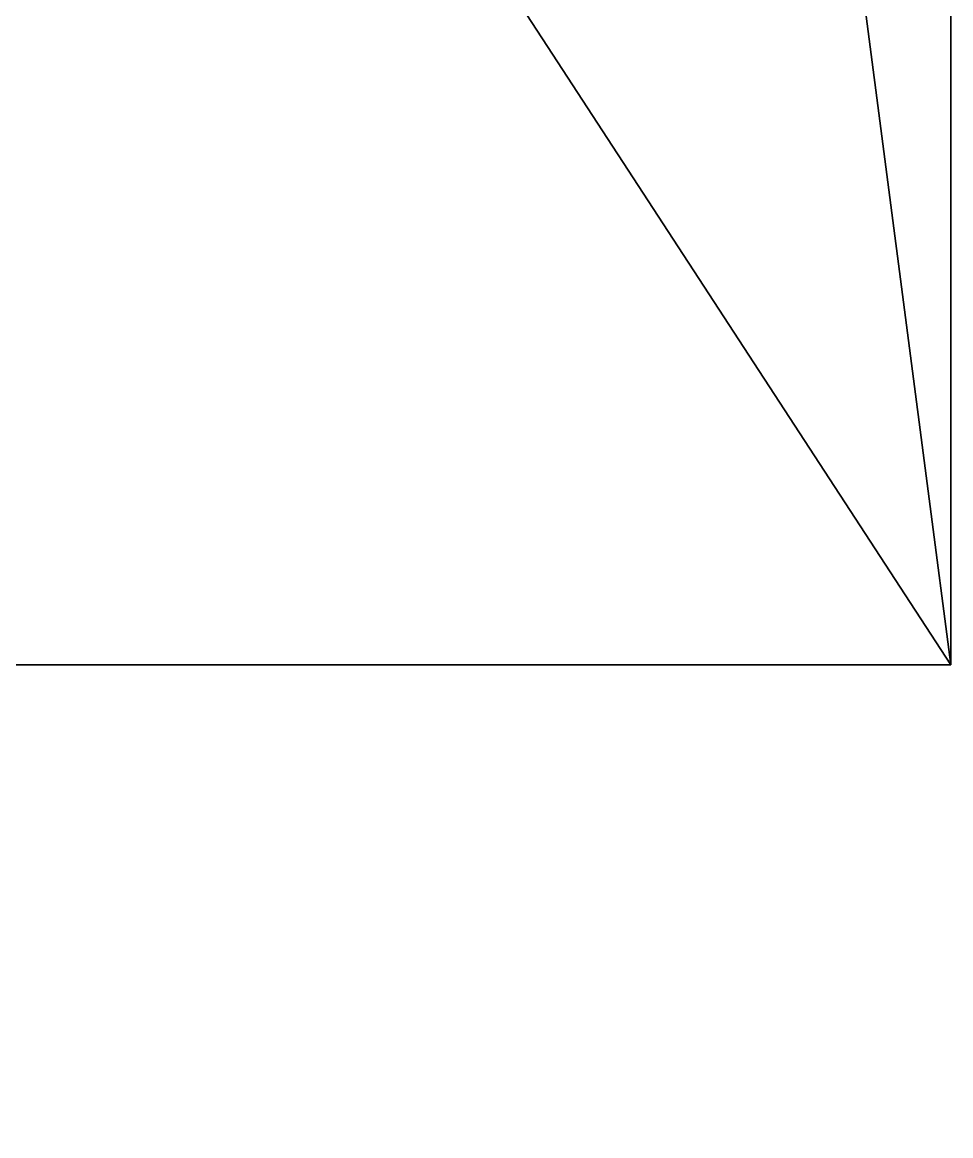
# Model space of a CAD drawing. Extents: x -57 to 38, y -43 to 121.
# Drawn here: x 9.3 to 19.15, y 86.52 to 98.35 of the extents above; entities that cross this region are included whole.
import ezdxf

# ---------------------------------------------------------------- set-up
doc = ezdxf.new("R2010")
doc.units = 0
doc.header["$LTSCALE"] = 25.4
doc.layers.get('0').update_dxf_attribs({"color": 13, "linetype": 'CONTINUOUS'})

msp = doc.modelspace()

# ---------------------------------------------------------------- linework, layer by layer
at = {"color": 0}
for p, q in [((19.153, 110.525, -10.5), (19.153, 91.525, -10.5)), ((19.153, 110.525, -22), (19.153, 91.525, -22)), ((19.153, 110.525, -22), (19.153, 91.525, -22)), ((19.153, 110.525, -10.5), (19.153, 91.525, -10.5)), ((19.153, 91.525, -10.5), (4.153, 91.525, -10.5)), ((4.153, 91.525, -22), (19.153, 91.525, -22)), ((19.153, 91.525, -10.5), (4.153, 91.525, -10.5)), ((4.153, 91.525, -22), (19.153, 91.525, -22)), ((19.153, 91.525, -22), (19.153, 91.525, -10.5)), ((19.153, 91.525, -22), (19.153, 91.525, -10.5))]:
    msp.add_line(p, q, dxfattribs=at)

# ---------------------------------------------------------------- meshes
at = {"color": 250}
mesh = msp.add_polyface(dxfattribs=at)
corners = [(19.153, 91.525, -10.5), (4.153, 114.525, -10.5), (4.153, 91.525, -10.5), (16.153, 114.525, -10.5), (19.153, 110.525, -10.5), (4.153, 86.525, -10.5), (2.153, 91.525, -10.5), (2.153, 86.525, -10.5), (2.153, 114.525, -10.5), (2.153, 119.525, -10.5), (4.153, 119.525, -10.5), (-0.497, 108.775, -10.5), (-0.497, 91.525, -10.5), (-0.497, 114.525, -10.5)]
mesh.append_faces([[corners[k] for k in face] for face in [(3, 0, 4), (5, 6, 7), (6, 11, 12)]], dxfattribs={"vtx0": -1, "color": 250})
mesh.append_faces([[corners[k] for k in face] for face in [(0, 1, 2), (1, 0, 3), (8, 5, 9), (9, 5, 10), (10, 2, 1), (11, 6, 13), (13, 6, 8)]], dxfattribs={"vtx0": -1, "vtx1": -1, "color": 250})
mesh.append_faces([[corners[k] for k in face] for face in [(6, 5, 8)]], dxfattribs={"vtx0": -1, "vtx1": -1, "vtx2": -1, "color": 250})
mesh.append_faces([[corners[k] for k in face] for face in [(10, 5, 2)]], dxfattribs={"vtx0": -1, "vtx2": -1, "color": 250})
mesh = msp.add_polyface(dxfattribs=at)
corners = [(16.153, 114.525, -22), (4.153, 91.525, -22), (4.153, 114.525, -22), (19.153, 91.525, -22), (19.153, 110.525, -22), (4.153, 119.525, -22), (2.153, 114.525, -22), (2.153, 119.525, -22), (2.153, 91.525, -22), (2.153, 86.525, -22), (4.153, 86.525, -22), (-0.497, 108.775, -22), (-0.497, 114.525, -22), (-0.497, 91.525, -22)]
mesh.append_faces([[corners[k] for k in face] for face in [(3, 0, 4), (5, 6, 7), (6, 11, 12)]], dxfattribs={"vtx0": -1, "color": 250})
mesh.append_faces([[corners[k] for k in face] for face in [(0, 1, 2), (1, 0, 3), (8, 5, 9), (9, 5, 10), (10, 2, 1), (11, 6, 13), (13, 6, 8)]], dxfattribs={"vtx0": -1, "vtx1": -1, "color": 250})
mesh.append_faces([[corners[k] for k in face] for face in [(6, 5, 8)]], dxfattribs={"vtx0": -1, "vtx1": -1, "vtx2": -1, "color": 250})
mesh.append_faces([[corners[k] for k in face] for face in [(10, 5, 2)]], dxfattribs={"vtx0": -1, "vtx2": -1, "color": 250})
mesh = msp.add_polyface(dxfattribs=at)
corners = [(19.153, 110.525, -22), (19.153, 91.525, -10.5), (19.153, 91.525, -22), (19.153, 110.525, -10.5)]
mesh.append_faces([[corners[k] for k in face] for face in [(0, 1, 2), (1, 0, 3)]], dxfattribs={"vtx0": -1, "color": 250})
mesh = msp.add_polyface(dxfattribs=at)
corners = [(19.153, 91.525, -10.5), (4.153, 91.525, -22), (19.153, 91.525, -22), (4.153, 91.525, -10.5)]
mesh.append_faces([[corners[k] for k in face] for face in [(0, 1, 2), (1, 0, 3)]], dxfattribs={"vtx0": -1, "color": 250})

doc.saveas('drawing.dxf')
